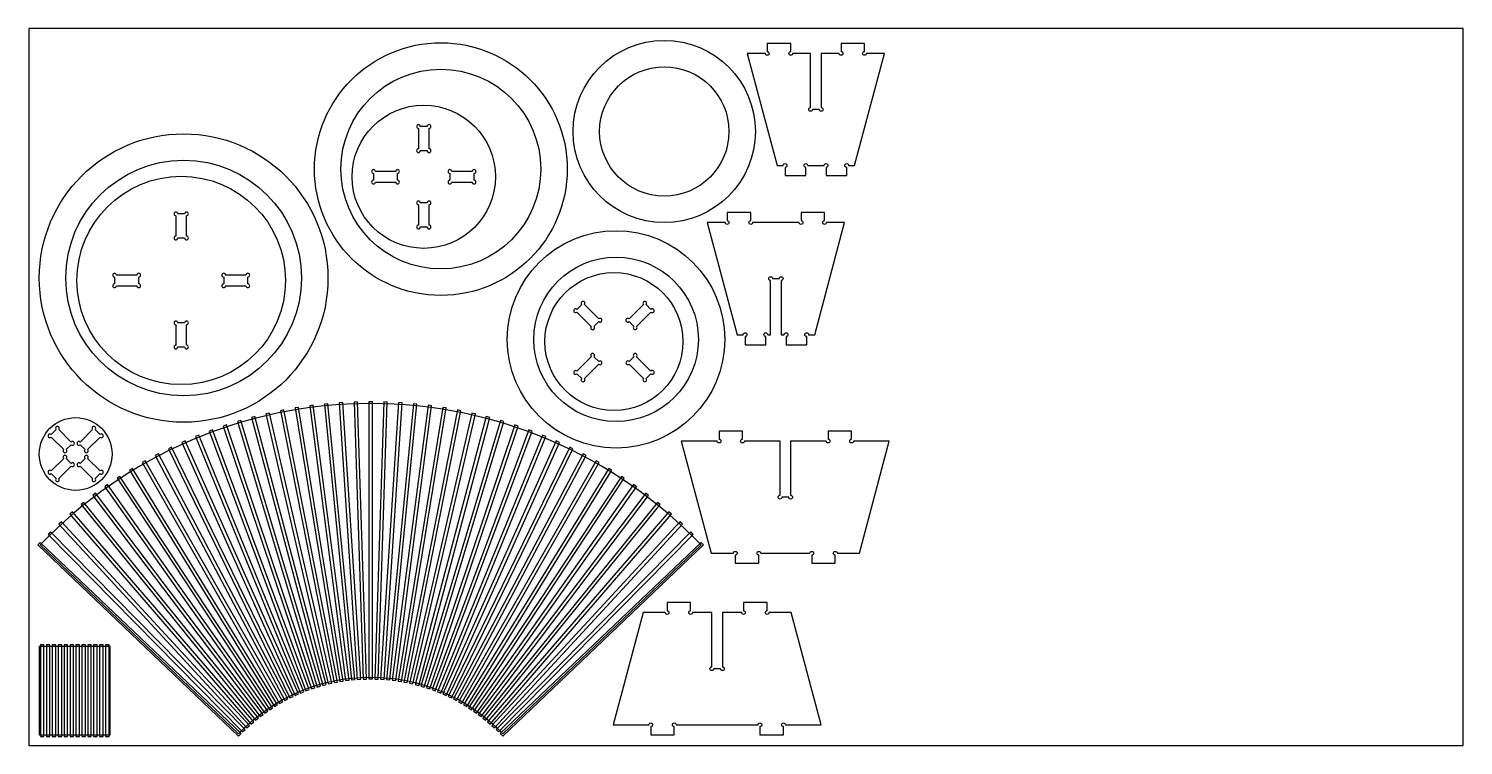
# Model space of a CAD drawing. Extents: x 0 to 2440, y 0 to 1220.
import ezdxf

# ---------------------------------------------------------------- set-up
doc = ezdxf.new("R2010")
doc.units = 0
for name, color, linetype in [('COUPE', 1, 'Continuous'), ('PLANCHE', 8, 'Continuous'), ('POCHE_KERF_15MM', 5, 'Continuous')]:
    doc.layers.add(name, color=color, linetype=linetype)

msp = doc.modelspace()

# ---------------------------------------------------------------- linework, layer by layer
at = {"layer": 'COUPE'}
for points in [[(1455.7, 1178), (1424.8, 1178, -0.414214), (1421.6, 1174.8, -0.414214), (1418.4, 1178, -0.414214), (1421.6, 1181.2), (1421.6, 1195), (1381.6, 1195), (1381.6, 1181.2, -0.414214), (1384.8, 1178, -0.414214), (1381.6, 1174.8, -0.414214), (1378.4, 1178), (1347.9, 1178), (1347.9, 1085.7, -0.414214), (1351.1, 1082.5, -0.414214), (1347.9, 1079.3, -0.414214), (1344.7, 1082.5), (1333.1, 1082.5, -0.414214), (1329.9, 1079.3, -0.414214), (1326.7, 1082.5, -0.414214), (1329.9, 1085.7), (1329.9, 1178), (1299.3, 1178, -0.414214), (1296.1, 1174.8, -0.414214), (1292.9, 1178, -0.414214), (1296.1, 1181.2), (1296.1, 1195), (1256.1, 1195), (1256.1, 1181.2, -0.414214), (1259.3, 1178, -0.414214), (1256.1, 1174.8, -0.414214), (1252.9, 1178), (1222, 1178), (1272.9, 987), (1283.2, 987, -0.414214), (1286.4, 990.2, -0.414214), (1289.6, 987, -0.414214), (1286.4, 983.8), (1286.4, 970), (1321.7, 970), (1321.7, 983.8, -0.414214), (1318.5, 987, -0.414214), (1321.7, 990.2, -0.414214), (1324.9, 987), (1352.9, 987, -0.414214), (1356.1, 990.2, -0.414214), (1359.3, 987, -0.414214), (1356.1, 983.8), (1356.1, 970), (1391.3, 970), (1391.3, 983.8, -0.414214), (1388.1, 987, -0.414214), (1391.3, 990.2, -0.414214), (1394.5, 987), (1404.8, 987)], [(677.7, 1012.4, 0.414214), (680.9, 1009.2, 0.414214), (684.1, 1012.4, 0.414214), (680.9, 1015.6), (680.9, 1050.2, 0.414214), (684.1, 1053.4, 0.414214), (680.9, 1056.6, 0.414214), (677.7, 1053.4), (666.1, 1053.4, 0.414214), (662.9, 1056.6, 0.414214), (659.7, 1053.4, 0.414214), (662.9, 1050.2), (662.9, 1015.6, 0.414214), (659.7, 1012.4, 0.414214), (662.9, 1009.2, 0.414214), (666.1, 1012.4)], [(586.4, 962.1, 0.414214), (583.2, 958.9, 0.414214), (586.4, 955.7, 0.414214), (589.6, 958.9), (624.2, 958.9, 0.414214), (627.4, 955.7, 0.414214), (630.6, 958.9, 0.414214), (627.4, 962.1), (627.4, 973.7, 0.414214), (630.6, 976.9, 0.414214), (627.4, 980.1, 0.414214), (624.2, 976.9), (589.6, 976.9, 0.414214), (586.4, 980.1, 0.414214), (583.2, 976.9, 0.414214), (586.4, 973.7)], [(716.4, 962.1, 0.414214), (713.2, 958.9, 0.414214), (716.4, 955.7, 0.414214), (719.6, 958.9), (754.2, 958.9, 0.414214), (757.4, 955.7, 0.414214), (760.6, 958.9, 0.414214), (757.4, 962.1), (757.4, 973.7, 0.414214), (760.6, 976.9, 0.414214), (757.4, 980.1, 0.414214), (754.2, 976.9), (719.6, 976.9, 0.414214), (716.4, 980.1, 0.414214), (713.2, 976.9, 0.414214), (716.4, 973.7)], [(265.2, 863.7, 0.414214), (268.4, 860.5, 0.414214), (271.6, 863.7, 0.414214), (268.4, 866.9), (268.4, 901.5, 0.414214), (271.6, 904.7, 0.414214), (268.4, 907.9, 0.414214), (265.2, 904.7), (253.6, 904.7, 0.414214), (250.4, 907.9, 0.414214), (247.2, 904.7, 0.414214), (250.4, 901.5), (250.4, 866.9, 0.414214), (247.2, 863.7, 0.414214), (250.4, 860.5, 0.414214), (253.6, 863.7)], [(677.7, 882.4, 0.414214), (680.9, 879.2, 0.414214), (684.1, 882.4, 0.414214), (680.9, 885.6), (680.9, 920.2, 0.414214), (684.1, 923.4, 0.414214), (680.9, 926.6, 0.414214), (677.7, 923.4), (666.1, 923.4, 0.414214), (662.9, 926.6, 0.414214), (659.7, 923.4, 0.414214), (662.9, 920.2), (662.9, 885.6, 0.414214), (659.7, 882.4, 0.414214), (662.9, 879.2, 0.414214), (666.1, 882.4)], [(1387.7, 890), (1356.8, 890, -0.414214), (1353.6, 886.8, -0.414214), (1350.4, 890, -0.414214), (1353.6, 893.2), (1353.6, 907), (1313.6, 907), (1313.6, 893.2, -0.414214), (1316.8, 890, -0.414214), (1313.6, 886.8, -0.414214), (1310.4, 890), (1231.3, 890, -0.414214), (1228.1, 886.8, -0.414214), (1224.9, 890, -0.414214), (1228.1, 893.2), (1228.1, 907), (1188.1, 907), (1188.1, 893.2, -0.414214), (1191.3, 890, -0.414214), (1188.1, 886.8, -0.414214), (1184.9, 890), (1154, 890), (1204.9, 699), (1215.2, 699, -0.414214), (1218.4, 702.2, -0.414214), (1221.6, 699, -0.414214), (1218.4, 695.8), (1218.4, 682), (1253.7, 682), (1253.7, 695.8, -0.414214), (1250.5, 699, -0.414214), (1253.7, 702.2, -0.414214), (1256.9, 699), (1261.9, 699), (1261.9, 791.3, -0.414214), (1258.7, 794.5, -0.414214), (1261.9, 797.7, -0.414214), (1265.1, 794.5), (1276.7, 794.5, -0.414214), (1279.9, 797.7, -0.414214), (1283.1, 794.5, -0.414214), (1279.9, 791.3), (1279.9, 699), (1284.9, 699, -0.414214), (1288.1, 702.2, -0.414214), (1291.3, 699, -0.414214), (1288.1, 695.8), (1288.1, 682), (1323.3, 682), (1323.3, 695.8, -0.414214), (1320.1, 699, -0.414214), (1323.3, 702.2, -0.414214), (1326.5, 699), (1336.8, 699)], [(146.1, 785.6, 0.414214), (142.9, 782.4, 0.414214), (146.1, 779.2, 0.414214), (149.3, 782.4), (183.9, 782.4, 0.414214), (187.1, 779.2, 0.414214), (190.3, 782.4, 0.414214), (187.1, 785.6), (187.1, 797.2, 0.414214), (190.3, 800.4, 0.414214), (187.1, 803.6, 0.414214), (183.9, 800.4), (149.3, 800.4, 0.414214), (146.1, 803.6, 0.414214), (142.9, 800.4, 0.414214), (146.1, 797.2)], [(331.7, 785.6, 0.414214), (328.5, 782.4, 0.414214), (331.7, 779.2, 0.414214), (334.9, 782.4), (369.5, 782.4, 0.414214), (372.7, 779.2, 0.414214), (375.9, 782.4, 0.414214), (372.7, 785.6), (372.7, 797.2, 0.414214), (375.9, 800.4, 0.414214), (372.7, 803.6, 0.414214), (369.5, 800.4), (334.9, 800.4, 0.414214), (331.7, 803.6, 0.414214), (328.5, 800.4, 0.414214), (331.7, 797.2)], [(969.6, 721.3, 0.414214), (974.1, 721.3, 0.414214), (974.1, 725.9, 0.414214), (969.6, 725.9), (945.1, 750.3, 0.414214), (945.1, 754.9, 0.414214), (940.6, 754.9, 0.414214), (940.6, 750.3), (932.4, 742.1, 0.414214), (927.9, 742.1, 0.414214), (927.9, 737.6, 0.414214), (932.4, 737.6), (956.9, 713.1, 0.414214), (956.9, 708.6, 0.414214), (961.4, 708.6, 0.414214), (961.4, 713.1)], [(1029.3, 713.1, 0.414214), (1029.3, 708.6, 0.414214), (1033.9, 708.6, 0.414214), (1033.9, 713.1), (1058.3, 737.6, 0.414214), (1062.9, 737.6, 0.414214), (1062.9, 742.1, 0.414214), (1058.3, 742.1), (1050.1, 750.3, 0.414214), (1050.1, 754.9, 0.414214), (1045.6, 754.9, 0.414214), (1045.6, 750.3), (1021.1, 725.9, 0.414214), (1016.6, 725.9, 0.414214), (1016.6, 721.3, 0.414214), (1021.1, 721.3)], [(265.2, 678.1, 0.414214), (268.4, 674.9, 0.414214), (271.6, 678.1, 0.414214), (268.4, 681.3), (268.4, 715.9, 0.414214), (271.6, 719.1, 0.414214), (268.4, 722.3, 0.414214), (265.2, 719.1), (253.6, 719.1, 0.414214), (250.4, 722.3, 0.414214), (247.2, 719.1, 0.414214), (250.4, 715.9), (250.4, 681.3, 0.414214), (247.2, 678.1, 0.414214), (250.4, 674.9, 0.414214), (253.6, 678.1)], [(940.6, 624.4, 0.414214), (940.6, 619.9, 0.414214), (945.1, 619.9, 0.414214), (945.1, 624.4), (969.6, 648.9, 0.414214), (974.1, 648.9, 0.414214), (974.1, 653.4, 0.414214), (969.6, 653.4), (961.4, 661.6, 0.414214), (961.4, 666.1, 0.414214), (956.9, 666.1, 0.414214), (956.9, 661.6), (932.4, 637.1, 0.414214), (927.9, 637.1, 0.414214), (927.9, 632.6, 0.414214), (932.4, 632.6)], [(1058.3, 632.6, 0.414214), (1062.9, 632.6, 0.414214), (1062.9, 637.1, 0.414214), (1058.3, 637.1), (1033.9, 661.6, 0.414214), (1033.9, 666.1, 0.414214), (1029.3, 666.1, 0.414214), (1029.3, 661.6), (1021.1, 653.4, 0.414214), (1016.6, 653.4, 0.414214), (1016.6, 648.9, 0.414214), (1021.1, 648.9), (1045.6, 624.4, 0.414214), (1045.6, 619.9, 0.414214), (1050.1, 619.9, 0.414214), (1050.1, 624.4)], [(806.4, 19.8), (1143.5, 341.1, 0.205176), (581.6, 581.8, 0.205176), (19.7, 341.1), (356.9, 19.8, -0.205176), (581.6, 116.1, -0.205176)], [(72.2, 511.8, 0.414214), (76.7, 511.8, 0.414214), (76.7, 516.3, 0.414214), (72.2, 516.3), (51.1, 537.4, 0.414214), (51.1, 542, 0.414214), (46.6, 542, 0.414214), (46.6, 537.4), (38.4, 529.2, 0.414214), (33.8, 529.2, 0.414214), (33.8, 524.7, 0.414214), (38.4, 524.7), (59.5, 503.6, 0.414214), (59.5, 499.1, 0.414214), (64, 499.1, 0.414214), (64, 503.6)], [(95.8, 503.6, 0.414214), (95.8, 499.1, 0.414214), (100.3, 499.1, 0.414214), (100.3, 503.6), (121.4, 524.7, 0.414214), (126, 524.7, 0.414214), (126, 529.2, 0.414214), (121.4, 529.2), (113.2, 537.4, 0.414214), (113.2, 542, 0.414214), (108.7, 542, 0.414214), (108.7, 537.4), (87.6, 516.3, 0.414214), (83.1, 516.3, 0.414214), (83.1, 511.8, 0.414214), (87.6, 511.8)], [(1463.7, 518), (1402.9, 518, -0.414214), (1399.7, 514.8, -0.414214), (1396.5, 518, -0.414214), (1399.7, 521.2), (1399.7, 535), (1359.7, 535), (1359.7, 521.2, -0.414214), (1362.9, 518, -0.414214), (1359.7, 514.8, -0.414214), (1356.5, 518), (1295.9, 518), (1295.9, 425.7, -0.414214), (1299.1, 422.5, -0.414214), (1295.9, 419.3, -0.414214), (1292.7, 422.5), (1281.1, 422.5, -0.414214), (1277.9, 419.3, -0.414214), (1274.7, 422.5, -0.414214), (1277.9, 425.7), (1277.9, 518), (1217.3, 518, -0.414214), (1214.1, 514.8, -0.414214), (1210.9, 518, -0.414214), (1214.1, 521.2), (1214.1, 535), (1174.1, 535), (1174.1, 521.2, -0.414214), (1177.3, 518, -0.414214), (1174.1, 514.8, -0.414214), (1170.9, 518), (1110, 518), (1160.9, 327), (1198.6, 327, -0.414214), (1201.8, 330.2, -0.414214), (1205, 327, -0.414214), (1201.8, 323.8), (1201.8, 310), (1241.8, 310), (1241.8, 323.8, -0.414214), (1238.6, 327, -0.414214), (1241.8, 330.2, -0.414214), (1245, 327), (1328.7, 327, -0.414214), (1331.9, 330.2, -0.414214), (1335.1, 327, -0.414214), (1331.9, 323.8), (1331.9, 310), (1371.9, 310), (1371.9, 323.8, -0.414214), (1368.7, 327, -0.414214), (1371.9, 330.2, -0.414214), (1375.1, 327), (1412.8, 327)], [(46.6, 454.4, 0.414214), (46.6, 449.8, 0.414214), (51.1, 449.8, 0.414214), (51.1, 454.4), (72.2, 475.5, 0.414214), (76.7, 475.5, 0.414214), (76.7, 480, 0.414214), (72.2, 480), (64, 488.2, 0.414214), (64, 492.7, 0.414214), (59.5, 492.7, 0.414214), (59.5, 488.2), (38.4, 467.1, 0.414214), (33.8, 467.1, 0.414214), (33.8, 462.6, 0.414214), (38.4, 462.6)], [(121.4, 462.6, 0.414214), (126, 462.6, 0.414214), (126, 467.1, 0.414214), (121.4, 467.1), (100.3, 488.2, 0.414214), (100.3, 492.7, 0.414214), (95.8, 492.7, 0.414214), (95.8, 488.2), (87.6, 480, 0.414214), (83.1, 480, 0.414214), (83.1, 475.5, 0.414214), (87.6, 475.5), (108.7, 454.4, 0.414214), (108.7, 449.8, 0.414214), (113.2, 449.8, 0.414214), (113.2, 454.4)], [(994, 35), (1054.9, 35, -0.414214), (1058.1, 38.2, -0.414214), (1061.3, 35, -0.414214), (1058.1, 31.8), (1058.1, 18), (1098.1, 18), (1098.1, 31.8, -0.414214), (1094.9, 35, -0.414214), (1098.1, 38.2, -0.414214), (1101.3, 35), (1240.5, 35, -0.414214), (1243.7, 38.2, -0.414214), (1246.9, 35, -0.414214), (1243.7, 31.8), (1243.7, 18), (1283.7, 18), (1283.7, 31.8, -0.414214), (1280.5, 35, -0.414214), (1283.7, 38.2, -0.414214), (1286.9, 35), (1347.7, 35), (1296.8, 226), (1259.1, 226, -0.414214), (1255.9, 222.8, -0.414214), (1252.7, 226, -0.414214), (1255.9, 229.2), (1255.9, 243), (1215.9, 243), (1215.9, 229.2, -0.414214), (1219.1, 226, -0.414214), (1215.9, 222.8, -0.414214), (1212.7, 226), (1179.9, 226), (1179.9, 133.7, -0.414214), (1183.1, 130.5, -0.414214), (1179.9, 127.3, -0.414214), (1176.7, 130.5), (1165.1, 130.5, -0.414214), (1161.9, 127.3, -0.414214), (1158.7, 130.5, -0.414214), (1161.9, 133.7), (1161.9, 226), (1129, 226, -0.414214), (1125.8, 222.8, -0.414214), (1122.6, 226, -0.414214), (1125.8, 229.2), (1125.8, 243), (1085.8, 243), (1085.8, 229.2, -0.414214), (1089, 226, -0.414214), (1085.8, 222.8, -0.414214), (1082.6, 226), (1044.9, 226)]]:
    msp.add_lwpolyline(points, format="xyb", close=True, dxfattribs=at)
msp.add_lwpolyline([(18, 18), (138.6, 18), (138.6, 168), (18, 168)], close=True, dxfattribs=at)
for centre, radius in [((701, 981), 215), ((1081, 1045), 155), ((701, 981), 170), ((1081, 1045), 110), ((671.9, 967.9), 121.9), ((263.5, 795.5), 245.5), ((263.5, 795.5), 200.5), ((259.4, 791.4), 177.4), ((999, 691), 185), ((999, 691), 140), ((995.4, 687.4), 117.4), ((79.9, 495.9), 61.9)]:
    msp.add_circle(centre, radius, dxfattribs=at)
at = {"layer": 'PLANCHE'}
msp.add_lwpolyline([(0, 0), (2440, 0), (2440, 1220), (0, 1220)], close=True, dxfattribs=at)
at = {"layer": 'POCHE_KERF_15MM'}
for points in [[(509.6, 104.5), (515.5, 105.8), (409.4, 565.7), (403.6, 564.3)], [(519.3, 106.7), (525.2, 107.8), (434.1, 570.9), (428.2, 569.7)], [(529.1, 108.5), (535, 109.5), (459, 575.2), (453, 574.3)], [(538.9, 110.1), (544.9, 110.8), (483.9, 578.8), (478, 578)], [(548.8, 111.3), (554.8, 111.9), (509, 581.6), (503.1, 581)], [(558.7, 112.2), (564.7, 112.6), (534.2, 583.5), (528.2, 583.1)], [(568.7, 112.8), (574.7, 112.9), (559.4, 584.6), (553.4, 584.4)], [(578.6, 113), (584.6, 113), (584.6, 584.9), (578.6, 584.9)], [(588.6, 112.9), (594.6, 112.8), (609.8, 584.4), (603.9, 584.6)], [(598.5, 112.6), (604.5, 112.2), (635, 583.1), (629.1, 583.5)], [(608.4, 111.9), (614.4, 111.3), (660.2, 581), (654.2, 581.6)], [(618.3, 110.8), (624.3, 110.1), (685.2, 578), (679.3, 578.8)], [(628.2, 109.5), (634.1, 108.5), (710.2, 574.3), (704.3, 575.2)], [(638, 107.8), (643.9, 106.7), (735, 569.7), (729.1, 570.9)], [(647.8, 105.8), (653.6, 104.5), (759.7, 564.3), (753.8, 565.7)], [(471.6, 92.7), (477.3, 94.8), (312.7, 537.1), (307.1, 535)], [(481, 96.1), (486.7, 98), (336.5, 545.4), (330.8, 543.5)], [(490.4, 99.2), (496.2, 100.9), (360.6, 552.9), (354.9, 551.2)], [(500, 102), (505.8, 103.5), (384.9, 559.7), (379.1, 558.2)], [(657.5, 103.5), (663.3, 102), (784.1, 558.2), (778.3, 559.7)], [(667.1, 100.9), (672.8, 99.2), (808.4, 551.2), (802.6, 552.9)], [(676.6, 98), (682.3, 96.1), (832.4, 543.5), (826.7, 545.4)], [(686, 94.8), (691.6, 92.7), (856.2, 535), (850.5, 537.1)], [(453.3, 85), (458.8, 87.4), (265.9, 518.1), (260.5, 515.7)], [(462.4, 89), (467.9, 91.2), (289.2, 528), (283.6, 525.7)], [(695.3, 91.2), (700.8, 89), (879.6, 525.7), (874.1, 528)], [(704.5, 87.4), (710, 85), (902.8, 515.7), (897.3, 518.1)], [(435.5, 76.1), (440.8, 78.9), (220.5, 496.2), (215.2, 493.4)], [(444.3, 80.7), (449.7, 83.3), (243, 507.5), (237.6, 504.9)], [(713.5, 83.3), (718.9, 80.7), (925.6, 504.9), (920.2, 507.5)], [(722.5, 78.9), (727.8, 76.1), (948.1, 493.4), (942.8, 496.2)], [(418.3, 66), (423.4, 69.2), (176.6, 471.4), (171.4, 468.3)], [(426.8, 71.2), (432, 74.2), (198.3, 484.2), (193.1, 481.2)], [(731.2, 74.2), (736.4, 71.2), (970.1, 481.2), (964.9, 484.2)], [(739.8, 69.2), (745, 66), (991.8, 468.3), (986.7, 471.4)], [(401.8, 54.9), (406.7, 58.4), (134.3, 443.8), (129.4, 440.3)], [(409.9, 60.6), (414.9, 63.9), (155.2, 457.9), (150.2, 454.6)], [(748.3, 63.9), (753.3, 60.6), (1013, 454.6), (1008, 457.9)], [(756.6, 58.4), (761.5, 54.9), (1033.8, 440.3), (1028.9, 443.8)], [(393.8, 49), (398.6, 52.6), (113.9, 429), (109.1, 425.4)], [(764.7, 52.6), (769.4, 49), (1054.1, 425.4), (1049.4, 429)], [(378.4, 36.3), (383, 40.2), (74.5, 397.4), (70, 393.5)], [(386, 42.8), (390.7, 46.5), (94, 413.5), (89.3, 409.7)], [(772.6, 46.5), (777.2, 42.8), (1074, 409.7), (1069.3, 413.5)], [(780.3, 40.2), (784.8, 36.3), (1093.3, 393.5), (1088.7, 397.4)], [(371.1, 29.6), (375.5, 33.7), (55.6, 380.7), (51.2, 376.6)], [(787.7, 33.7), (792.2, 29.6), (1112, 376.6), (1107.6, 380.7)], [(357, 15.5), (361.2, 19.9), (19.5, 345.4), (15.4, 341.1)], [(363.9, 22.7), (368.2, 26.9), (37.3, 363.3), (33, 359.1)], [(795, 26.9), (799.3, 22.7), (1130.2, 359.1), (1125.9, 363.3)], [(806.2, 15.5), (802.1, 19.9), (1143.7, 345.4), (1147.9, 341.1)], [(20, 14.9), (26, 14.9), (26, 171.1), (20, 171.1)], [(30.1, 14.9), (36.1, 14.9), (36.1, 171.1), (30.1, 171.1)], [(40.1, 14.9), (46.1, 14.9), (46.1, 171.1), (40.1, 171.1)], [(50.2, 14.9), (56.2, 14.9), (56.2, 171.1), (50.2, 171.1)], [(60.2, 14.9), (66.2, 14.9), (66.2, 171.1), (60.2, 171.1)], [(70.3, 14.9), (76.3, 14.9), (76.3, 171.1), (70.3, 171.1)], [(80.3, 14.9), (86.3, 14.9), (86.3, 171.1), (80.3, 171.1)], [(90.4, 14.9), (96.4, 14.9), (96.4, 171.1), (90.4, 171.1)], [(100.5, 14.9), (106.5, 14.9), (106.5, 171.1), (100.5, 171.1)], [(110.5, 14.9), (116.5, 14.9), (116.5, 171.1), (110.5, 171.1)], [(120.6, 14.9), (126.6, 14.9), (126.6, 171.1), (120.6, 171.1)], [(130.6, 14.9), (136.6, 14.9), (136.6, 171.1), (130.6, 171.1)]]:
    msp.add_lwpolyline(points, close=True, dxfattribs=at)

doc.saveas('drawing.dxf')
